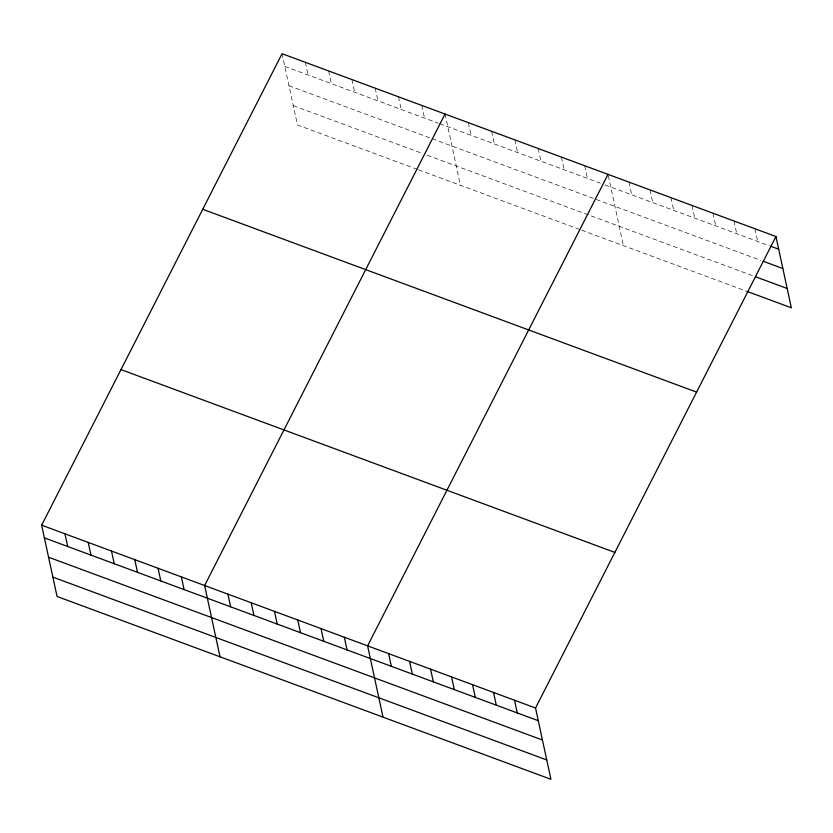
<?xml version="1.0" encoding="UTF-8"?>
<svg xmlns="http://www.w3.org/2000/svg" width="833" height="833" viewBox="0 0 833 833"><rect width="100%" height="100%" fill="white"/><g stroke="black" fill="none" stroke-linecap="round" stroke-linejoin="round"><path stroke-width="0.62" stroke-dasharray="4.17 3.12" d="M284.803 66.401L438.47 123.274M439.637 123.711L600.291 183.177M604.945 184.905L769.348 245.756M288.989 85.737L431.015 138.309M432.181 138.736L760.706 260.344M293.299 105.656L422.518 153.491M427.173 155.209L753.355 275.952M417.385 169.38L297.475 124.992L282.335 54.968M418.541 169.807L580.362 229.71M581.528 230.137L747.034 291.404M754.948 228.752L757.686 241.445M733.956 220.984L736.705 233.677M712.965 213.206L715.714 225.91M691.973 205.439L694.722 218.131M670.992 197.671L673.73 210.364M650 189.903L652.739 202.596M629.009 182.135L631.758 194.828M608.298 175.628L623.438 245.652M584.735 165.746L587.484 178.439M561.452 157.125L564.201 169.817M538.17 148.503L540.919 161.196M514.888 139.892L517.637 152.585M491.605 131.27L494.354 143.963M468.323 122.649L471.072 135.342M445.041 114.027L460.451 185.322M421.758 105.416L424.507 118.109M398.476 96.795L401.225 109.487M375.194 88.173L377.943 100.866M351.911 79.562L354.66 92.255M328.629 70.94L331.378 83.633M305.347 62.319L308.085 75.012"/><path stroke-width="1.25" d="M775.94 236.52L535.525 708.008L550.936 779.292L57.06 596.48L41.65 525.186L282.064 53.708L775.94 236.52L791.35 307.814L747.034 291.404M445.041 114.027L204.626 585.516L220.037 656.81M608.017 174.357L367.603 645.846L383.024 717.14M770.515 246.193L778.678 249.213M763.038 261.208L782.864 268.549M755.687 276.816L787.164 288.468M202.731 209.291L696.596 392.114M120.983 369.602L614.858 552.414M41.65 525.186L535.525 708.008M44.399 537.879L538.264 720.701M48.574 557.225L542.45 740.037M52.885 577.144L546.76 759.956M514.534 700.241L517.283 712.933M493.542 692.473L496.291 705.166M472.55 684.695L475.299 697.388M451.569 676.927L454.308 689.62M430.578 669.159L433.316 681.852M409.586 661.392L412.335 674.084M388.594 653.624L391.343 666.317M344.321 637.235L347.069 649.927M321.038 628.613L323.787 641.306M297.756 619.991L300.505 632.684M274.474 611.38L277.222 624.073M251.191 602.759L253.94 615.452M227.909 594.137L230.658 606.83M181.344 576.905L184.093 589.597M158.062 568.283L160.811 580.976M134.779 559.661L137.528 572.354M111.497 551.05L114.246 563.743M88.215 542.429L90.964 555.122M64.932 533.807L67.681 546.5"/></g></svg>
